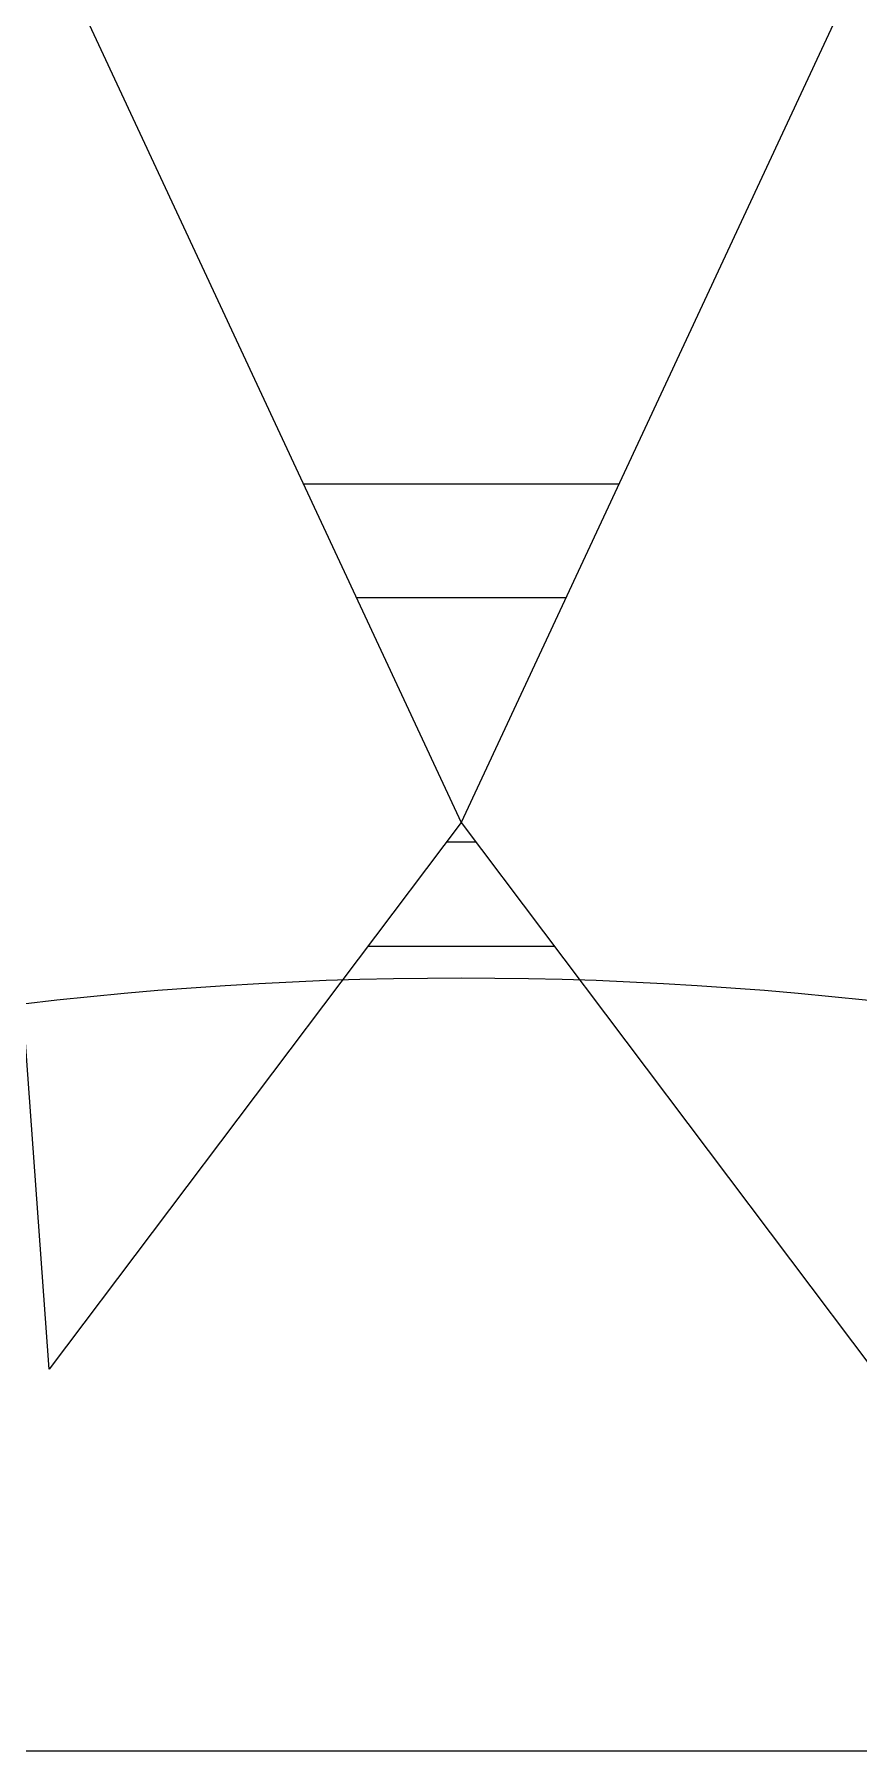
# Model space of a CAD drawing. Extents: x 23317406 to 24383751, y 42324270 to 43451021.
# Drawn here: x 24118405 to 24121512, y 43422605 to 43429072 of the extents above; entities that cross this region are included whole.
import ezdxf

# ---------------------------------------------------------------- set-up
doc = ezdxf.new("R2010")
doc.units = 0
doc.header["$MEASUREMENT"] = 0
doc.layers.get('0').update_dxf_attribs({"linetype": 'CONTINUOUS'})
doc.layers.add('CT', color=9, linetype='CONTINUOUS')

msp = doc.modelspace()

# ---------------------------------------------------------------- linework, layer by layer
msp.add_line((24100502.10026, 43422604.97876, -1), (24135160.46297, 43422604.97876, -1))
at = {"layer": 'CT', "color": 6, "linetype": 'ByBlock'}
for p, q in [((24118461.67937, 43424042.25853, -1), (24118086.0697, 43429200.63144, -1)), ((24118568.72103, 43429200.63144, -1), (24120013.70132, 43426101.86121, -1)), ((24121458.6816, 43429200.63144, -1), (24120013.70132, 43426101.86121, -1)), ((24120608.26805, 43427376.91369, -1), (24119419.13463, 43427376.91358, -1)), ((24120408.61392, 43426948.75401, -1), (24119618.78875, 43426948.75395, -1)), ((24120013.70132, 43426101.86121, -1), (24118461.67937, 43424042.25853, -1)), ((24120013.70132, 43426101.86121, -1), (24121565.72326, 43424042.25853, -1)), ((24119959.21579, 43426029.55647, -1), (24120068.18684, 43426029.55647, -1)), ((24119663.13539, 43425636.64451, -1), (24120364.26725, 43425636.64451, -1))]:
    msp.add_line(p, q, dxfattribs=at)
msp.add_arc((24120013.70132, 43411564.67826, -1), 13951.024, 56.115546356, 123.884453644, dxfattribs=at)

doc.saveas('drawing.dxf')
